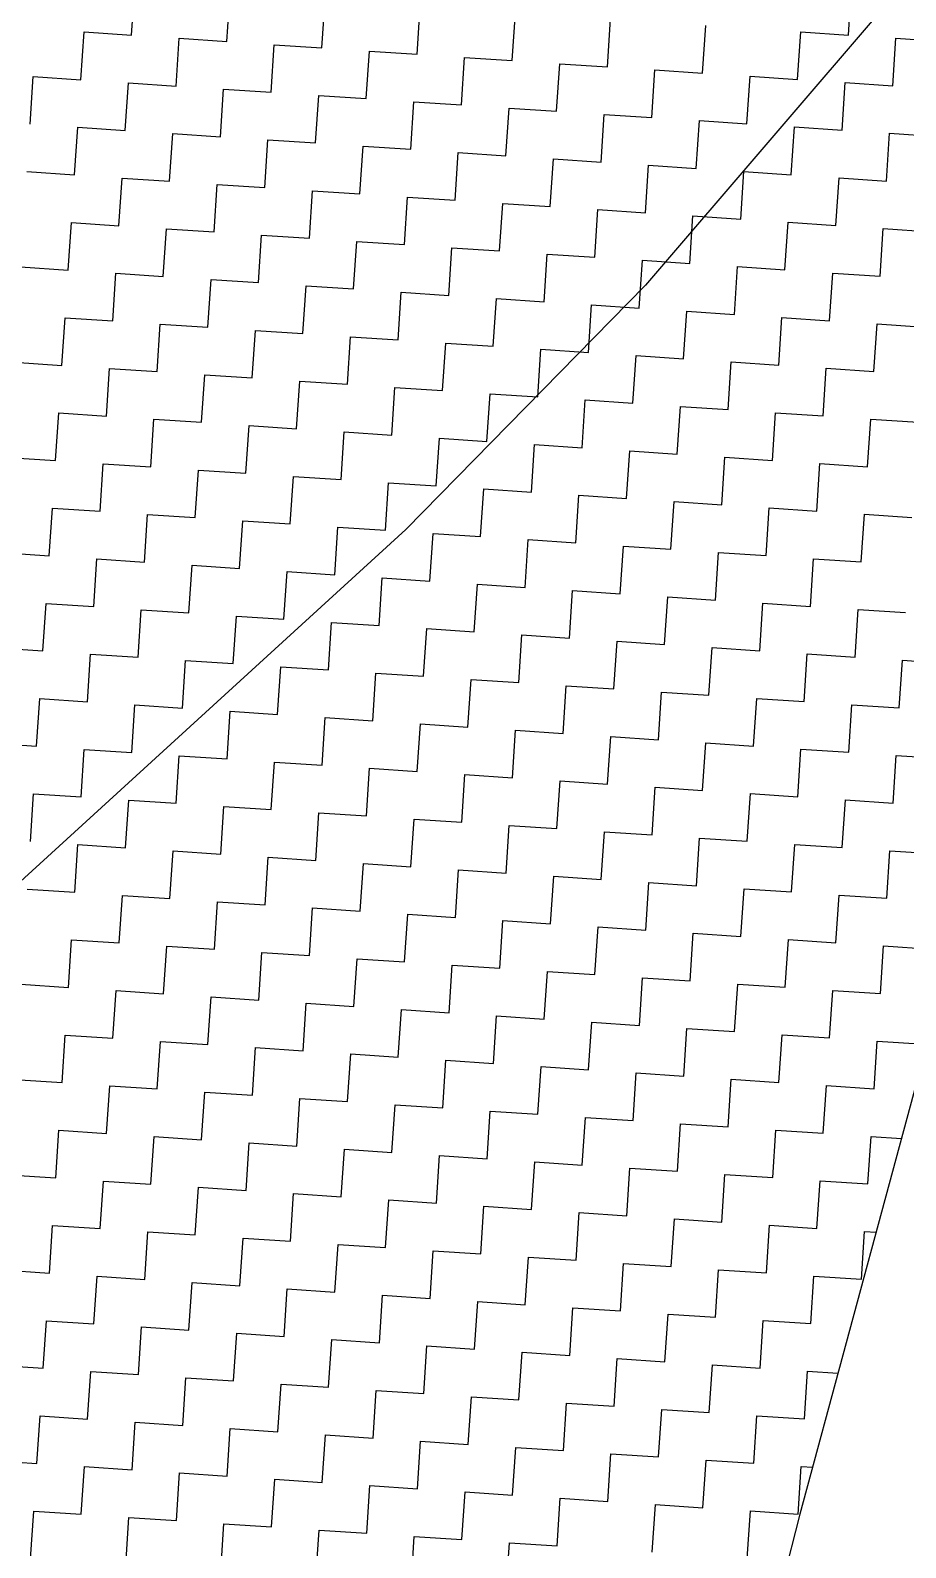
# Model space of a CAD drawing. Header units: metres. Extents: x 286068 to 287358, y 2005630 to 2007098.
# Drawn here: x 287242.4 to 287302, y 2006873.8 to 2006977.1 of the extents above; entities that cross this region are included whole.
import ezdxf

# ---------------------------------------------------------------- set-up
doc = ezdxf.new("R2010")
doc.units = ezdxf.units.M
doc.layers.add('LINE_WATER', color=4, linetype='Continuous')
doc.layers.add('POLY_HATCH', color=12, linetype='Continuous')

msp = doc.modelspace()

# ---------------------------------------------------------------- linework, layer by layer
at = {"layer": 'LINE_WATER'}
for p, q in [((287316.69, 2006997.56), (287284.28, 2006959.8)), ((287284.28, 2006959.8), (287267.96, 2006943.17)), ((287267.96, 2006943.17), (287232.75, 2006911.05))]:
    msp.add_line(p, q, dxfattribs=at)
at = {"layer": 'POLY_HATCH', "linetype": 'Continuous'}
for p, q in [((287249.27, 2006976.82), (287249.48, 2006980.06)), ((287298.11, 2006976.83), (287298.33, 2006980.08)), ((287255.75, 2006976.39), (287255.97, 2006979.63)), ((287262.24, 2006975.96), (287262.45, 2006979.2)), ((287268.72, 2006975.53), (287268.93, 2006978.77)), ((287275.2, 2006975.1), (287275.42, 2006978.34)), ((287281.69, 2006974.67), (287281.9, 2006977.91)), ((287245.81, 2006973.79), (287246.03, 2006977.04)), ((287246.03, 2006977.04), (287249.27, 2006976.82)), ((287288.17, 2006974.24), (287288.39, 2006977.48)), ((287294.65, 2006973.81), (287294.87, 2006977.05)), ((287294.87, 2006977.05), (287298.11, 2006976.83)), ((287252.3, 2006973.36), (287252.51, 2006976.61)), ((287252.51, 2006976.61), (287255.75, 2006976.39)), ((287258.78, 2006972.93), (287258.99, 2006976.17)), ((287258.99, 2006976.17), (287262.24, 2006975.96)), ((287265.26, 2006972.5), (287265.48, 2006975.74)), ((287265.48, 2006975.74), (287268.72, 2006975.53)), ((287301.14, 2006973.38), (287301.35, 2006976.62)), ((287301.35, 2006976.62), (287304.59, 2006976.4)), ((287271.75, 2006972.07), (287271.96, 2006975.31)), ((287271.96, 2006975.31), (287275.2, 2006975.1)), ((287278.23, 2006971.64), (287278.45, 2006974.88)), ((287278.45, 2006974.88), (287281.69, 2006974.67)), ((287242.35, 2006970.77), (287242.57, 2006974.01)), ((287242.57, 2006974.01), (287245.81, 2006973.79)), ((287284.71, 2006971.21), (287284.93, 2006974.45)), ((287284.93, 2006974.45), (287288.17, 2006974.24)), ((287291.2, 2006970.78), (287291.41, 2006974.02)), ((287291.41, 2006974.02), (287294.65, 2006973.81)), ((287248.84, 2006970.34), (287249.05, 2006973.58)), ((287249.05, 2006973.58), (287252.3, 2006973.36)), ((287255.32, 2006969.91), (287255.54, 2006973.15)), ((287255.54, 2006973.15), (287258.78, 2006972.93)), ((287261.81, 2006969.48), (287262.02, 2006972.72)), ((287262.02, 2006972.72), (287265.26, 2006972.5)), ((287297.68, 2006970.35), (287297.9, 2006973.59)), ((287297.9, 2006973.59), (287301.14, 2006973.38)), ((287268.29, 2006969.05), (287268.5, 2006972.29)), ((287268.5, 2006972.29), (287271.75, 2006972.07)), ((287274.77, 2006968.61), (287274.99, 2006971.86)), ((287274.99, 2006971.86), (287278.23, 2006971.64)), ((287281.26, 2006968.18), (287281.47, 2006971.43)), ((287281.47, 2006971.43), (287284.71, 2006971.21)), ((287287.74, 2006967.75), (287287.96, 2006971)), ((287287.96, 2006971), (287291.2, 2006970.78)), ((287294.22, 2006967.32), (287294.44, 2006970.57)), ((287294.44, 2006970.57), (287297.68, 2006970.35)), ((287245.38, 2006967.31), (287245.6, 2006970.55)), ((287245.6, 2006970.55), (287248.84, 2006970.34)), ((287251.86, 2006966.88), (287252.08, 2006970.12)), ((287252.08, 2006970.12), (287255.32, 2006969.91)), ((287258.35, 2006966.45), (287258.56, 2006969.69)), ((287258.56, 2006969.69), (287261.81, 2006969.48)), ((287300.71, 2006966.89), (287300.92, 2006970.14)), ((287300.92, 2006970.14), (287304.16, 2006969.92)), ((287264.83, 2006966.02), (287265.05, 2006969.26)), ((287265.05, 2006969.26), (287268.29, 2006969.05)), ((287271.32, 2006965.59), (287271.53, 2006968.83)), ((287271.53, 2006968.83), (287274.77, 2006968.61)), ((287242.14, 2006967.53), (287245.38, 2006967.31)), ((287277.8, 2006965.16), (287278.01, 2006968.4)), ((287278.01, 2006968.4), (287281.26, 2006968.18)), ((287284.28, 2006964.73), (287284.5, 2006967.97)), ((287284.5, 2006967.97), (287287.74, 2006967.75)), ((287290.77, 2006964.3), (287290.98, 2006967.54)), ((287290.98, 2006967.54), (287294.22, 2006967.32)), ((287248.41, 2006963.85), (287248.62, 2006967.09)), ((287248.62, 2006967.09), (287251.86, 2006966.88)), ((287254.89, 2006963.42), (287255.11, 2006966.66)), ((287255.11, 2006966.66), (287258.35, 2006966.45)), ((287297.25, 2006963.87), (287297.47, 2006967.11)), ((287297.47, 2006967.11), (287300.71, 2006966.89)), ((287261.38, 2006962.99), (287261.59, 2006966.23)), ((287261.59, 2006966.23), (287264.83, 2006966.02)), ((287267.86, 2006962.56), (287268.07, 2006965.8)), ((287268.07, 2006965.8), (287271.32, 2006965.59)), ((287274.34, 2006962.13), (287274.56, 2006965.37)), ((287274.56, 2006965.37), (287277.8, 2006965.16)), ((287280.83, 2006961.7), (287281.04, 2006964.94)), ((287281.04, 2006964.94), (287284.28, 2006964.73)), ((287287.31, 2006961.27), (287287.52, 2006964.51)), ((287287.52, 2006964.51), (287290.77, 2006964.3)), ((287244.95, 2006960.83), (287245.17, 2006964.07)), ((287245.17, 2006964.07), (287248.41, 2006963.85)), ((287251.43, 2006960.4), (287251.65, 2006963.64)), ((287251.65, 2006963.64), (287254.89, 2006963.42)), ((287293.79, 2006960.84), (287294.01, 2006964.08)), ((287294.01, 2006964.08), (287297.25, 2006963.87)), ((287300.28, 2006960.41), (287300.49, 2006963.65)), ((287300.49, 2006963.65), (287303.73, 2006963.44)), ((287257.92, 2006959.97), (287258.13, 2006963.21)), ((287258.13, 2006963.21), (287261.38, 2006962.99)), ((287264.4, 2006959.54), (287264.62, 2006962.78)), ((287264.62, 2006962.78), (287267.86, 2006962.56)), ((287270.89, 2006959.1), (287271.1, 2006962.35)), ((287271.1, 2006962.35), (287274.34, 2006962.13)), ((287277.37, 2006958.67), (287277.58, 2006961.92)), ((287277.58, 2006961.92), (287280.83, 2006961.7)), ((287283.85, 2006958.24), (287284.07, 2006961.49)), ((287284.07, 2006961.49), (287287.31, 2006961.27)), ((287241.71, 2006961.04), (287244.95, 2006960.83)), ((287247.98, 2006957.37), (287248.19, 2006960.61)), ((287248.19, 2006960.61), (287251.43, 2006960.4)), ((287290.34, 2006957.81), (287290.55, 2006961.06)), ((287290.55, 2006961.06), (287293.79, 2006960.84)), ((287296.82, 2006957.38), (287297.04, 2006960.62)), ((287297.04, 2006960.62), (287300.28, 2006960.41)), ((287254.46, 2006956.94), (287254.68, 2006960.18)), ((287254.68, 2006960.18), (287257.92, 2006959.97)), ((287260.94, 2006956.51), (287261.16, 2006959.75)), ((287261.16, 2006959.75), (287264.4, 2006959.54)), ((287267.43, 2006956.08), (287267.64, 2006959.32)), ((287267.64, 2006959.32), (287270.89, 2006959.1)), ((287273.91, 2006955.65), (287274.13, 2006958.89)), ((287274.13, 2006958.89), (287277.37, 2006958.67)), ((287280.4, 2006955.22), (287280.61, 2006958.46)), ((287280.61, 2006958.46), (287283.85, 2006958.24)), ((287244.52, 2006954.34), (287244.74, 2006957.58)), ((287244.74, 2006957.58), (287247.98, 2006957.37)), ((287251, 2006953.91), (287251.22, 2006957.15)), ((287251.22, 2006957.15), (287254.46, 2006956.94)), ((287286.88, 2006954.79), (287287.09, 2006958.03)), ((287287.09, 2006958.03), (287290.34, 2006957.81)), ((287293.36, 2006954.36), (287293.58, 2006957.6)), ((287293.58, 2006957.6), (287296.82, 2006957.38)), ((287299.85, 2006953.93), (287300.06, 2006957.17)), ((287300.06, 2006957.17), (287303.3, 2006956.95)), ((287257.49, 2006953.48), (287257.7, 2006956.72)), ((287257.7, 2006956.72), (287260.94, 2006956.51)), ((287263.97, 2006953.05), (287264.19, 2006956.29)), ((287264.19, 2006956.29), (287267.43, 2006956.08)), ((287270.46, 2006952.62), (287270.67, 2006955.86)), ((287270.67, 2006955.86), (287273.91, 2006955.65)), ((287276.94, 2006952.19), (287277.15, 2006955.43)), ((287277.15, 2006955.43), (287280.4, 2006955.22)), ((287241.28, 2006954.56), (287244.52, 2006954.34)), ((287247.55, 2006950.89), (287247.76, 2006954.13)), ((287247.76, 2006954.13), (287251, 2006953.91)), ((287283.42, 2006951.76), (287283.64, 2006955)), ((287283.64, 2006955), (287286.88, 2006954.79)), ((287289.91, 2006951.33), (287290.12, 2006954.57)), ((287290.12, 2006954.57), (287293.36, 2006954.36)), ((287296.39, 2006950.9), (287296.6, 2006954.14)), ((287296.6, 2006954.14), (287299.85, 2006953.93)), ((287254.03, 2006950.46), (287254.25, 2006953.7)), ((287254.25, 2006953.7), (287257.49, 2006953.48)), ((287260.51, 2006950.02), (287260.73, 2006953.27)), ((287260.73, 2006953.27), (287263.97, 2006953.05)), ((287267, 2006949.59), (287267.21, 2006952.84)), ((287267.21, 2006952.84), (287270.46, 2006952.62)), ((287273.48, 2006949.16), (287273.7, 2006952.41)), ((287273.7, 2006952.41), (287276.94, 2006952.19)), ((287279.97, 2006948.73), (287280.18, 2006951.98)), ((287280.18, 2006951.98), (287283.42, 2006951.76)), ((287244.09, 2006947.86), (287244.31, 2006951.1)), ((287244.31, 2006951.1), (287247.55, 2006950.89)), ((287286.45, 2006948.3), (287286.66, 2006951.54)), ((287286.66, 2006951.54), (287289.91, 2006951.33)), ((287292.93, 2006947.87), (287293.15, 2006951.11)), ((287293.15, 2006951.11), (287296.39, 2006950.9)), ((287250.57, 2006947.43), (287250.79, 2006950.67)), ((287250.79, 2006950.67), (287254.03, 2006950.46)), ((287257.06, 2006947), (287257.27, 2006950.24)), ((287257.27, 2006950.24), (287260.51, 2006950.02)), ((287299.42, 2006947.44), (287299.63, 2006950.68)), ((287299.63, 2006950.68), (287302.87, 2006950.47)), ((287263.54, 2006946.57), (287263.76, 2006949.81)), ((287263.76, 2006949.81), (287267, 2006949.59)), ((287270.02, 2006946.14), (287270.24, 2006949.38)), ((287270.24, 2006949.38), (287273.48, 2006949.16)), ((287276.51, 2006945.71), (287276.72, 2006948.95)), ((287276.72, 2006948.95), (287279.97, 2006948.73)), ((287240.85, 2006948.07), (287244.09, 2006947.86)), ((287282.99, 2006945.28), (287283.21, 2006948.52)), ((287283.21, 2006948.52), (287286.45, 2006948.3)), ((287289.48, 2006944.85), (287289.69, 2006948.09)), ((287289.69, 2006948.09), (287292.93, 2006947.87)), ((287247.12, 2006944.4), (287247.33, 2006947.64)), ((287247.33, 2006947.64), (287250.57, 2006947.43)), ((287253.6, 2006943.97), (287253.82, 2006947.21)), ((287253.82, 2006947.21), (287257.06, 2006947)), ((287295.96, 2006944.42), (287296.17, 2006947.66)), ((287296.17, 2006947.66), (287299.42, 2006947.44)), ((287260.08, 2006943.54), (287260.3, 2006946.78)), ((287260.3, 2006946.78), (287263.54, 2006946.57)), ((287266.57, 2006943.11), (287266.78, 2006946.35)), ((287266.78, 2006946.35), (287270.02, 2006946.14)), ((287273.05, 2006942.68), (287273.27, 2006945.92)), ((287273.27, 2006945.92), (287276.51, 2006945.71)), ((287279.53, 2006942.25), (287279.75, 2006945.49)), ((287279.75, 2006945.49), (287282.99, 2006945.28)), ((287286.02, 2006941.82), (287286.23, 2006945.06)), ((287286.23, 2006945.06), (287289.48, 2006944.85)), ((287243.66, 2006941.38), (287243.87, 2006944.62)), ((287243.87, 2006944.62), (287247.12, 2006944.4)), ((287250.14, 2006940.94), (287250.36, 2006944.19)), ((287250.36, 2006944.19), (287253.6, 2006943.97)), ((287256.63, 2006940.51), (287256.84, 2006943.76)), ((287256.84, 2006943.76), (287260.08, 2006943.54)), ((287292.5, 2006941.39), (287292.72, 2006944.63)), ((287292.72, 2006944.63), (287295.96, 2006944.42)), ((287298.99, 2006940.96), (287299.2, 2006944.2)), ((287299.2, 2006944.2), (287302.44, 2006943.99)), ((287263.11, 2006940.08), (287263.33, 2006943.33)), ((287263.33, 2006943.33), (287266.57, 2006943.11)), ((287269.59, 2006939.65), (287269.81, 2006942.9)), ((287269.81, 2006942.9), (287273.05, 2006942.68)), ((287276.08, 2006939.22), (287276.29, 2006942.47)), ((287276.29, 2006942.47), (287279.53, 2006942.25)), ((287282.56, 2006938.79), (287282.78, 2006942.03)), ((287282.78, 2006942.03), (287286.02, 2006941.82)), ((287240.42, 2006941.59), (287243.66, 2006941.38)), ((287246.69, 2006937.92), (287246.9, 2006941.16)), ((287246.9, 2006941.16), (287250.14, 2006940.94)), ((287253.17, 2006937.49), (287253.39, 2006940.73)), ((287253.39, 2006940.73), (287256.63, 2006940.51)), ((287289.05, 2006938.36), (287289.26, 2006941.6)), ((287289.26, 2006941.6), (287292.5, 2006941.39)), ((287295.53, 2006937.93), (287295.74, 2006941.17)), ((287295.74, 2006941.17), (287298.99, 2006940.96)), ((287259.65, 2006937.06), (287259.87, 2006940.3)), ((287259.87, 2006940.3), (287263.11, 2006940.08)), ((287266.14, 2006936.63), (287266.35, 2006939.87)), ((287266.35, 2006939.87), (287269.59, 2006939.65)), ((287272.62, 2006936.2), (287272.84, 2006939.44)), ((287272.84, 2006939.44), (287276.08, 2006939.22)), ((287279.1, 2006935.77), (287279.32, 2006939.01)), ((287279.32, 2006939.01), (287282.56, 2006938.79)), ((287285.59, 2006935.34), (287285.8, 2006938.58)), ((287285.8, 2006938.58), (287289.05, 2006938.36)), ((287243.23, 2006934.89), (287243.44, 2006938.13)), ((287243.44, 2006938.13), (287246.69, 2006937.92)), ((287249.71, 2006934.46), (287249.93, 2006937.7)), ((287249.93, 2006937.7), (287253.17, 2006937.49)), ((287292.07, 2006934.91), (287292.29, 2006938.15)), ((287292.29, 2006938.15), (287295.53, 2006937.93)), ((287298.56, 2006934.47), (287298.77, 2006937.72)), ((287298.77, 2006937.72), (287302.01, 2006937.5)), ((287256.2, 2006934.03), (287256.41, 2006937.27)), ((287256.41, 2006937.27), (287259.65, 2006937.06)), ((287262.68, 2006933.6), (287262.9, 2006936.84)), ((287262.9, 2006936.84), (287266.14, 2006936.63)), ((287269.16, 2006933.17), (287269.38, 2006936.41)), ((287269.38, 2006936.41), (287272.62, 2006936.2)), ((287275.65, 2006932.74), (287275.86, 2006935.98)), ((287275.86, 2006935.98), (287279.1, 2006935.77)), ((287282.13, 2006932.31), (287282.35, 2006935.55)), ((287282.35, 2006935.55), (287285.59, 2006935.34)), ((287239.99, 2006935.11), (287243.23, 2006934.89)), ((287246.26, 2006931.43), (287246.47, 2006934.68)), ((287246.47, 2006934.68), (287249.71, 2006934.46)), ((287288.61, 2006931.88), (287288.83, 2006935.12)), ((287288.83, 2006935.12), (287292.07, 2006934.91)), ((287295.1, 2006931.45), (287295.31, 2006934.69)), ((287295.31, 2006934.69), (287298.56, 2006934.47)), ((287252.74, 2006931), (287252.95, 2006934.25)), ((287252.95, 2006934.25), (287256.2, 2006934.03)), ((287259.22, 2006930.57), (287259.44, 2006933.82)), ((287259.44, 2006933.82), (287262.68, 2006933.6)), ((287265.71, 2006930.14), (287265.92, 2006933.39)), ((287265.92, 2006933.39), (287269.16, 2006933.17)), ((287301.58, 2006931.02), (287301.8, 2006934.26)), ((287301.8, 2006934.26), (287305.04, 2006934.04)), ((287272.19, 2006929.71), (287272.41, 2006932.95)), ((287272.41, 2006932.95), (287275.65, 2006932.74)), ((287278.67, 2006929.28), (287278.89, 2006932.52)), ((287278.89, 2006932.52), (287282.13, 2006932.31)), ((287242.8, 2006928.41), (287243.01, 2006931.65)), ((287243.01, 2006931.65), (287246.26, 2006931.43)), ((287285.16, 2006928.85), (287285.37, 2006932.09)), ((287285.37, 2006932.09), (287288.61, 2006931.88)), ((287291.64, 2006928.42), (287291.86, 2006931.66)), ((287291.86, 2006931.66), (287295.1, 2006931.45)), ((287249.28, 2006927.98), (287249.5, 2006931.22)), ((287249.5, 2006931.22), (287252.74, 2006931)), ((287255.77, 2006927.55), (287255.98, 2006930.79)), ((287255.98, 2006930.79), (287259.22, 2006930.57)), ((287262.25, 2006927.12), (287262.46, 2006930.36)), ((287262.46, 2006930.36), (287265.71, 2006930.14)), ((287298.13, 2006927.99), (287298.34, 2006931.23)), ((287298.34, 2006931.23), (287301.58, 2006931.02)), ((287268.73, 2006926.69), (287268.95, 2006929.93)), ((287268.95, 2006929.93), (287272.19, 2006929.71)), ((287275.22, 2006926.26), (287275.43, 2006929.5)), ((287275.43, 2006929.5), (287278.67, 2006929.28)), ((287239.56, 2006928.62), (287242.8, 2006928.41)), ((287281.7, 2006925.83), (287281.92, 2006929.07)), ((287281.92, 2006929.07), (287285.16, 2006928.85)), ((287288.18, 2006925.4), (287288.4, 2006928.64)), ((287288.4, 2006928.64), (287291.64, 2006928.42)), ((287294.67, 2006924.96), (287294.88, 2006928.21)), ((287294.88, 2006928.21), (287298.13, 2006927.99)), ((287245.83, 2006924.95), (287246.04, 2006928.19)), ((287246.04, 2006928.19), (287249.28, 2006927.98)), ((287252.31, 2006924.52), (287252.52, 2006927.76)), ((287252.52, 2006927.76), (287255.77, 2006927.55)), ((287258.79, 2006924.09), (287259.01, 2006927.33)), ((287259.01, 2006927.33), (287262.25, 2006927.12)), ((287301.15, 2006924.53), (287301.37, 2006927.78)), ((287301.37, 2006927.78), (287304.61, 2006927.56)), ((287265.28, 2006923.66), (287265.49, 2006926.9)), ((287265.49, 2006926.9), (287268.73, 2006926.69)), ((287271.76, 2006923.23), (287271.98, 2006926.47)), ((287271.98, 2006926.47), (287275.22, 2006926.26)), ((287242.37, 2006921.92), (287242.58, 2006925.17)), ((287242.58, 2006925.17), (287245.83, 2006924.95)), ((287278.24, 2006922.8), (287278.46, 2006926.04)), ((287278.46, 2006926.04), (287281.7, 2006925.83)), ((287284.73, 2006922.37), (287284.94, 2006925.61)), ((287284.94, 2006925.61), (287288.18, 2006925.4)), ((287291.21, 2006921.94), (287291.43, 2006925.18)), ((287291.43, 2006925.18), (287294.67, 2006924.96)), ((287248.85, 2006921.49), (287249.07, 2006924.74)), ((287249.07, 2006924.74), (287252.31, 2006924.52)), ((287255.34, 2006921.06), (287255.55, 2006924.31)), ((287255.55, 2006924.31), (287258.79, 2006924.09)), ((287297.69, 2006921.51), (287297.91, 2006924.75)), ((287297.91, 2006924.75), (287301.15, 2006924.53)), ((287261.82, 2006920.63), (287262.03, 2006923.87)), ((287262.03, 2006923.87), (287265.28, 2006923.66)), ((287268.3, 2006920.2), (287268.52, 2006923.44)), ((287268.52, 2006923.44), (287271.76, 2006923.23)), ((287274.79, 2006919.77), (287275, 2006923.01)), ((287275, 2006923.01), (287278.24, 2006922.8)), ((287281.27, 2006919.34), (287281.49, 2006922.58)), ((287281.49, 2006922.58), (287284.73, 2006922.37)), ((287287.75, 2006918.91), (287287.97, 2006922.15)), ((287287.97, 2006922.15), (287291.21, 2006921.94)), ((287245.39, 2006918.47), (287245.61, 2006921.71)), ((287245.61, 2006921.71), (287248.85, 2006921.49)), ((287251.88, 2006918.04), (287252.09, 2006921.28)), ((287252.09, 2006921.28), (287255.34, 2006921.06)), ((287294.24, 2006918.48), (287294.45, 2006921.72)), ((287294.45, 2006921.72), (287297.69, 2006921.51)), ((287300.72, 2006918.05), (287300.94, 2006921.29)), ((287300.94, 2006921.29), (287304.18, 2006921.08)), ((287258.36, 2006917.61), (287258.58, 2006920.85)), ((287258.58, 2006920.85), (287261.82, 2006920.63)), ((287264.85, 2006917.18), (287265.06, 2006920.42)), ((287265.06, 2006920.42), (287268.3, 2006920.2)), ((287271.33, 2006916.75), (287271.54, 2006919.99)), ((287271.54, 2006919.99), (287274.79, 2006919.77)), ((287277.81, 2006916.32), (287278.03, 2006919.56)), ((287278.03, 2006919.56), (287281.27, 2006919.34)), ((287284.3, 2006915.88), (287284.51, 2006919.13)), ((287284.51, 2006919.13), (287287.75, 2006918.91)), ((287242.15, 2006918.68), (287245.39, 2006918.47)), ((287248.42, 2006915.01), (287248.64, 2006918.25)), ((287248.64, 2006918.25), (287251.88, 2006918.04)), ((287290.78, 2006915.45), (287291, 2006918.7)), ((287291, 2006918.7), (287294.24, 2006918.48)), ((287297.26, 2006915.02), (287297.48, 2006918.27)), ((287297.48, 2006918.27), (287300.72, 2006918.05)), ((287254.91, 2006914.58), (287255.12, 2006917.82)), ((287255.12, 2006917.82), (287258.36, 2006917.61)), ((287261.39, 2006914.15), (287261.6, 2006917.39)), ((287261.6, 2006917.39), (287264.85, 2006917.18)), ((287267.87, 2006913.72), (287268.09, 2006916.96)), ((287268.09, 2006916.96), (287271.33, 2006916.75)), ((287274.36, 2006913.29), (287274.57, 2006916.53)), ((287274.57, 2006916.53), (287277.81, 2006916.32)), ((287280.84, 2006912.86), (287281.06, 2006916.1)), ((287281.06, 2006916.1), (287284.3, 2006915.88)), ((287244.96, 2006911.98), (287245.18, 2006915.23)), ((287245.18, 2006915.23), (287248.42, 2006915.01)), ((287251.45, 2006911.55), (287251.66, 2006914.8)), ((287251.66, 2006914.8), (287254.91, 2006914.58)), ((287287.32, 2006912.43), (287287.54, 2006915.67)), ((287287.54, 2006915.67), (287290.78, 2006915.45)), ((287293.81, 2006912), (287294.02, 2006915.24)), ((287294.02, 2006915.24), (287297.26, 2006915.02)), ((287300.29, 2006911.57), (287300.51, 2006914.81)), ((287300.51, 2006914.81), (287303.75, 2006914.59)), ((287257.93, 2006911.12), (287258.15, 2006914.36)), ((287258.15, 2006914.36), (287261.39, 2006914.15)), ((287264.42, 2006910.69), (287264.63, 2006913.93)), ((287264.63, 2006913.93), (287267.87, 2006913.72)), ((287270.9, 2006910.26), (287271.11, 2006913.5)), ((287271.11, 2006913.5), (287274.36, 2006913.29)), ((287277.38, 2006909.83), (287277.6, 2006913.07)), ((287277.6, 2006913.07), (287280.84, 2006912.86)), ((287241.72, 2006912.2), (287244.96, 2006911.98)), ((287247.99, 2006908.53), (287248.21, 2006911.77)), ((287248.21, 2006911.77), (287251.45, 2006911.55)), ((287283.87, 2006909.4), (287284.08, 2006912.64)), ((287284.08, 2006912.64), (287287.32, 2006912.43)), ((287290.35, 2006908.97), (287290.57, 2006912.21)), ((287290.57, 2006912.21), (287293.81, 2006912)), ((287296.83, 2006908.54), (287297.05, 2006911.78)), ((287297.05, 2006911.78), (287300.29, 2006911.57)), ((287254.47, 2006908.1), (287254.69, 2006911.34)), ((287254.69, 2006911.34), (287257.93, 2006911.12)), ((287260.96, 2006907.67), (287261.17, 2006910.91)), ((287261.17, 2006910.91), (287264.42, 2006910.69)), ((287267.44, 2006907.24), (287267.66, 2006910.48)), ((287267.66, 2006910.48), (287270.9, 2006910.26)), ((287273.93, 2006906.8), (287274.14, 2006910.05)), ((287274.14, 2006910.05), (287277.38, 2006909.83)), ((287280.41, 2006906.37), (287280.62, 2006909.62)), ((287280.62, 2006909.62), (287283.87, 2006909.4)), ((287244.53, 2006905.5), (287244.75, 2006908.74)), ((287244.75, 2006908.74), (287247.99, 2006908.53)), ((287286.89, 2006905.94), (287287.11, 2006909.19)), ((287287.11, 2006909.19), (287290.35, 2006908.97)), ((287293.38, 2006905.51), (287293.59, 2006908.76)), ((287293.59, 2006908.76), (287296.83, 2006908.54)), ((287251.02, 2006905.07), (287251.23, 2006908.31)), ((287251.23, 2006908.31), (287254.47, 2006908.1)), ((287257.5, 2006904.64), (287257.72, 2006907.88)), ((287257.72, 2006907.88), (287260.96, 2006907.67)), ((287299.86, 2006905.08), (287300.08, 2006908.33)), ((287300.08, 2006908.33), (287303.32, 2006908.11)), ((287263.99, 2006904.21), (287264.2, 2006907.45)), ((287264.2, 2006907.45), (287267.44, 2006907.24)), ((287270.47, 2006903.78), (287270.68, 2006907.02)), ((287270.68, 2006907.02), (287273.93, 2006906.8)), ((287276.95, 2006903.35), (287277.17, 2006906.59)), ((287277.17, 2006906.59), (287280.41, 2006906.37)), ((287241.29, 2006905.72), (287244.53, 2006905.5)), ((287283.44, 2006902.92), (287283.65, 2006906.16)), ((287283.65, 2006906.16), (287286.89, 2006905.94)), ((287289.92, 2006902.49), (287290.13, 2006905.73)), ((287290.13, 2006905.73), (287293.38, 2006905.51)), ((287247.56, 2006902.04), (287247.78, 2006905.28)), ((287247.78, 2006905.28), (287251.02, 2006905.07)), ((287254.04, 2006901.61), (287254.26, 2006904.85)), ((287254.26, 2006904.85), (287257.5, 2006904.64)), ((287296.4, 2006902.06), (287296.62, 2006905.3)), ((287296.62, 2006905.3), (287299.86, 2006905.08)), ((287260.53, 2006901.18), (287260.74, 2006904.42)), ((287260.74, 2006904.42), (287263.99, 2006904.21)), ((287267.01, 2006900.75), (287267.23, 2006903.99)), ((287267.23, 2006903.99), (287270.47, 2006903.78)), ((287273.5, 2006900.32), (287273.71, 2006903.56)), ((287273.71, 2006903.56), (287276.95, 2006903.35)), ((287279.98, 2006899.89), (287280.19, 2006903.13)), ((287280.19, 2006903.13), (287283.44, 2006902.92)), ((287286.46, 2006899.46), (287286.68, 2006902.7)), ((287286.68, 2006902.7), (287289.92, 2006902.49)), ((287244.1, 2006899.02), (287244.32, 2006902.26)), ((287244.32, 2006902.26), (287247.56, 2006902.04)), ((287250.59, 2006898.59), (287250.8, 2006901.83)), ((287250.8, 2006901.83), (287254.04, 2006901.61)), ((287257.07, 2006898.16), (287257.29, 2006901.4)), ((287257.29, 2006901.4), (287260.53, 2006901.18)), ((287292.95, 2006899.03), (287293.16, 2006902.27)), ((287293.16, 2006902.27), (287296.4, 2006902.06)), ((287299.43, 2006898.6), (287299.65, 2006901.84)), ((287299.65, 2006901.84), (287301.72, 2006901.7)), ((287263.55, 2006897.73), (287263.77, 2006900.97)), ((287263.77, 2006900.97), (287267.01, 2006900.75)), ((287270.04, 2006897.29), (287270.25, 2006900.54)), ((287270.25, 2006900.54), (287273.5, 2006900.32)), ((287276.52, 2006896.86), (287276.74, 2006900.11)), ((287276.74, 2006900.11), (287279.98, 2006899.89)), ((287283.01, 2006896.43), (287283.22, 2006899.68)), ((287283.22, 2006899.68), (287286.46, 2006899.46)), ((287240.86, 2006899.23), (287244.1, 2006899.02)), ((287247.13, 2006895.56), (287247.35, 2006898.8)), ((287247.35, 2006898.8), (287250.59, 2006898.59)), ((287253.61, 2006895.13), (287253.83, 2006898.37)), ((287253.83, 2006898.37), (287257.07, 2006898.16)), ((287289.49, 2006896), (287289.7, 2006899.25)), ((287289.7, 2006899.25), (287292.95, 2006899.03)), ((287295.97, 2006895.57), (287296.19, 2006898.81)), ((287296.19, 2006898.81), (287299.43, 2006898.6)), ((287260.1, 2006894.7), (287260.31, 2006897.94)), ((287260.31, 2006897.94), (287263.55, 2006897.73)), ((287266.58, 2006894.27), (287266.8, 2006897.51)), ((287266.8, 2006897.51), (287270.04, 2006897.29)), ((287273.06, 2006893.84), (287273.28, 2006897.08)), ((287273.28, 2006897.08), (287276.52, 2006896.86)), ((287279.55, 2006893.41), (287279.76, 2006896.65)), ((287279.76, 2006896.65), (287283.01, 2006896.43)), ((287286.03, 2006892.98), (287286.25, 2006896.22)), ((287286.25, 2006896.22), (287289.49, 2006896)), ((287243.67, 2006892.53), (287243.89, 2006895.77)), ((287243.89, 2006895.77), (287247.13, 2006895.56)), ((287250.16, 2006892.1), (287250.37, 2006895.34)), ((287250.37, 2006895.34), (287253.61, 2006895.13)), ((287292.52, 2006892.55), (287292.73, 2006895.79)), ((287292.73, 2006895.79), (287295.97, 2006895.57)), ((287299, 2006892.12), (287299.21, 2006895.36)), ((287299.21, 2006895.36), (287300, 2006895.31)), ((287256.64, 2006891.67), (287256.86, 2006894.91)), ((287256.86, 2006894.91), (287260.1, 2006894.7)), ((287263.12, 2006891.24), (287263.34, 2006894.48)), ((287263.34, 2006894.48), (287266.58, 2006894.27)), ((287269.61, 2006890.81), (287269.82, 2006894.05)), ((287269.82, 2006894.05), (287273.06, 2006893.84)), ((287276.09, 2006890.38), (287276.31, 2006893.62)), ((287276.31, 2006893.62), (287279.55, 2006893.41)), ((287282.58, 2006889.95), (287282.79, 2006893.19)), ((287282.79, 2006893.19), (287286.03, 2006892.98)), ((287240.43, 2006892.75), (287243.67, 2006892.53)), ((287246.7, 2006889.08), (287246.92, 2006892.32)), ((287246.92, 2006892.32), (287250.16, 2006892.1)), ((287289.06, 2006889.52), (287289.27, 2006892.76)), ((287289.27, 2006892.76), (287292.52, 2006892.55)), ((287295.54, 2006889.09), (287295.76, 2006892.33)), ((287295.76, 2006892.33), (287299, 2006892.12)), ((287253.18, 2006888.65), (287253.4, 2006891.89)), ((287253.4, 2006891.89), (287256.64, 2006891.67)), ((287259.67, 2006888.21), (287259.88, 2006891.46)), ((287259.88, 2006891.46), (287263.12, 2006891.24)), ((287266.15, 2006887.78), (287266.37, 2006891.03)), ((287266.37, 2006891.03), (287269.61, 2006890.81)), ((287272.63, 2006887.35), (287272.85, 2006890.6)), ((287272.85, 2006890.6), (287276.09, 2006890.38)), ((287279.12, 2006886.92), (287279.33, 2006890.17)), ((287279.33, 2006890.17), (287282.58, 2006889.95)), ((287243.24, 2006886.05), (287243.46, 2006889.29)), ((287243.46, 2006889.29), (287246.7, 2006889.08)), ((287285.6, 2006886.49), (287285.82, 2006889.73)), ((287285.82, 2006889.73), (287289.06, 2006889.52)), ((287292.09, 2006886.06), (287292.3, 2006889.3)), ((287292.3, 2006889.3), (287295.54, 2006889.09)), ((287249.73, 2006885.62), (287249.94, 2006888.86)), ((287249.94, 2006888.86), (287253.18, 2006888.65)), ((287256.21, 2006885.19), (287256.43, 2006888.43)), ((287256.43, 2006888.43), (287259.67, 2006888.21)), ((287262.69, 2006884.76), (287262.91, 2006888)), ((287262.91, 2006888), (287266.15, 2006887.78)), ((287269.18, 2006884.33), (287269.39, 2006887.57)), ((287269.39, 2006887.57), (287272.63, 2006887.35)), ((287275.66, 2006883.9), (287275.88, 2006887.14)), ((287275.88, 2006887.14), (287279.12, 2006886.92)), ((287240, 2006886.26), (287243.24, 2006886.05)), ((287282.14, 2006883.47), (287282.36, 2006886.71)), ((287282.36, 2006886.71), (287285.6, 2006886.49)), ((287288.63, 2006883.04), (287288.84, 2006886.28)), ((287288.84, 2006886.28), (287292.09, 2006886.06)), ((287295.11, 2006882.61), (287295.33, 2006885.85)), ((287295.33, 2006885.85), (287297.4, 2006885.71)), ((287246.27, 2006882.59), (287246.48, 2006885.83)), ((287246.48, 2006885.83), (287249.73, 2006885.62)), ((287252.75, 2006882.16), (287252.97, 2006885.4)), ((287252.97, 2006885.4), (287256.21, 2006885.19)), ((287259.24, 2006881.73), (287259.45, 2006884.97)), ((287259.45, 2006884.97), (287262.69, 2006884.76)), ((287265.72, 2006881.3), (287265.94, 2006884.54)), ((287265.94, 2006884.54), (287269.18, 2006884.33)), ((287272.2, 2006880.87), (287272.42, 2006884.11)), ((287272.42, 2006884.11), (287275.66, 2006883.9)), ((287242.81, 2006879.57), (287243.03, 2006882.81)), ((287243.03, 2006882.81), (287246.27, 2006882.59)), ((287278.69, 2006880.44), (287278.9, 2006883.68)), ((287278.9, 2006883.68), (287282.14, 2006883.47)), ((287285.17, 2006880.01), (287285.39, 2006883.25)), ((287285.39, 2006883.25), (287288.63, 2006883.04)), ((287291.66, 2006879.58), (287291.87, 2006882.82)), ((287291.87, 2006882.82), (287295.11, 2006882.61)), ((287249.3, 2006879.13), (287249.51, 2006882.38)), ((287249.51, 2006882.38), (287252.75, 2006882.16)), ((287255.78, 2006878.7), (287255.99, 2006881.95)), ((287255.99, 2006881.95), (287259.24, 2006881.73)), ((287262.26, 2006878.27), (287262.48, 2006881.52)), ((287262.48, 2006881.52), (287265.72, 2006881.3)), ((287268.75, 2006877.84), (287268.96, 2006881.09)), ((287268.96, 2006881.09), (287272.2, 2006880.87)), ((287239.57, 2006879.78), (287242.81, 2006879.57)), ((287275.23, 2006877.41), (287275.45, 2006880.66)), ((287275.45, 2006880.66), (287278.69, 2006880.44)), ((287281.71, 2006876.98), (287281.93, 2006880.22)), ((287281.93, 2006880.22), (287285.17, 2006880.01)), ((287288.2, 2006876.55), (287288.41, 2006879.79)), ((287288.41, 2006879.79), (287291.66, 2006879.58)), ((287245.84, 2006876.11), (287246.05, 2006879.35)), ((287246.05, 2006879.35), (287249.3, 2006879.13)), ((287252.32, 2006875.68), (287252.54, 2006878.92)), ((287252.54, 2006878.92), (287255.78, 2006878.7)), ((287294.68, 2006876.12), (287294.9, 2006879.36)), ((287294.9, 2006879.36), (287295.68, 2006879.31)), ((287258.81, 2006875.25), (287259.02, 2006878.49)), ((287259.02, 2006878.49), (287262.26, 2006878.27)), ((287265.29, 2006874.82), (287265.51, 2006878.06)), ((287265.51, 2006878.06), (287268.75, 2006877.84)), ((287271.77, 2006874.39), (287271.99, 2006877.63)), ((287271.99, 2006877.63), (287275.23, 2006877.41)), ((287278.26, 2006873.96), (287278.47, 2006877.2)), ((287278.47, 2006877.2), (287281.71, 2006876.98)), ((287284.74, 2006873.53), (287284.96, 2006876.77)), ((287284.96, 2006876.77), (287288.2, 2006876.55)), ((287242.38, 2006873.08), (287242.6, 2006876.32)), ((287242.6, 2006876.32), (287245.84, 2006876.11)), ((287248.87, 2006872.65), (287249.08, 2006875.89)), ((287249.08, 2006875.89), (287252.32, 2006875.68)), ((287291.22, 2006873.1), (287291.44, 2006876.34)), ((287291.44, 2006876.34), (287294.68, 2006876.12)), ((287255.35, 2006872.22), (287255.56, 2006875.46)), ((287255.56, 2006875.46), (287258.81, 2006875.25)), ((287261.83, 2006871.79), (287262.05, 2006875.03)), ((287262.05, 2006875.03), (287265.29, 2006874.82)), ((287268.32, 2006871.36), (287268.53, 2006874.6)), ((287268.53, 2006874.6), (287271.77, 2006874.39)), ((287274.8, 2006870.93), (287275.02, 2006874.17)), ((287275.02, 2006874.17), (287278.26, 2006873.96))]:
    msp.add_line(p, q, dxfattribs=at)
at = {"layer": 'POLY_HATCH'}
for p, q in [((287308.88, 2006928.22), (287294.81, 2006876.12)), ((287294.81, 2006876.12), (287292.55, 2006867.34))]:
    msp.add_line(p, q, dxfattribs=at)

doc.saveas('drawing.dxf')
